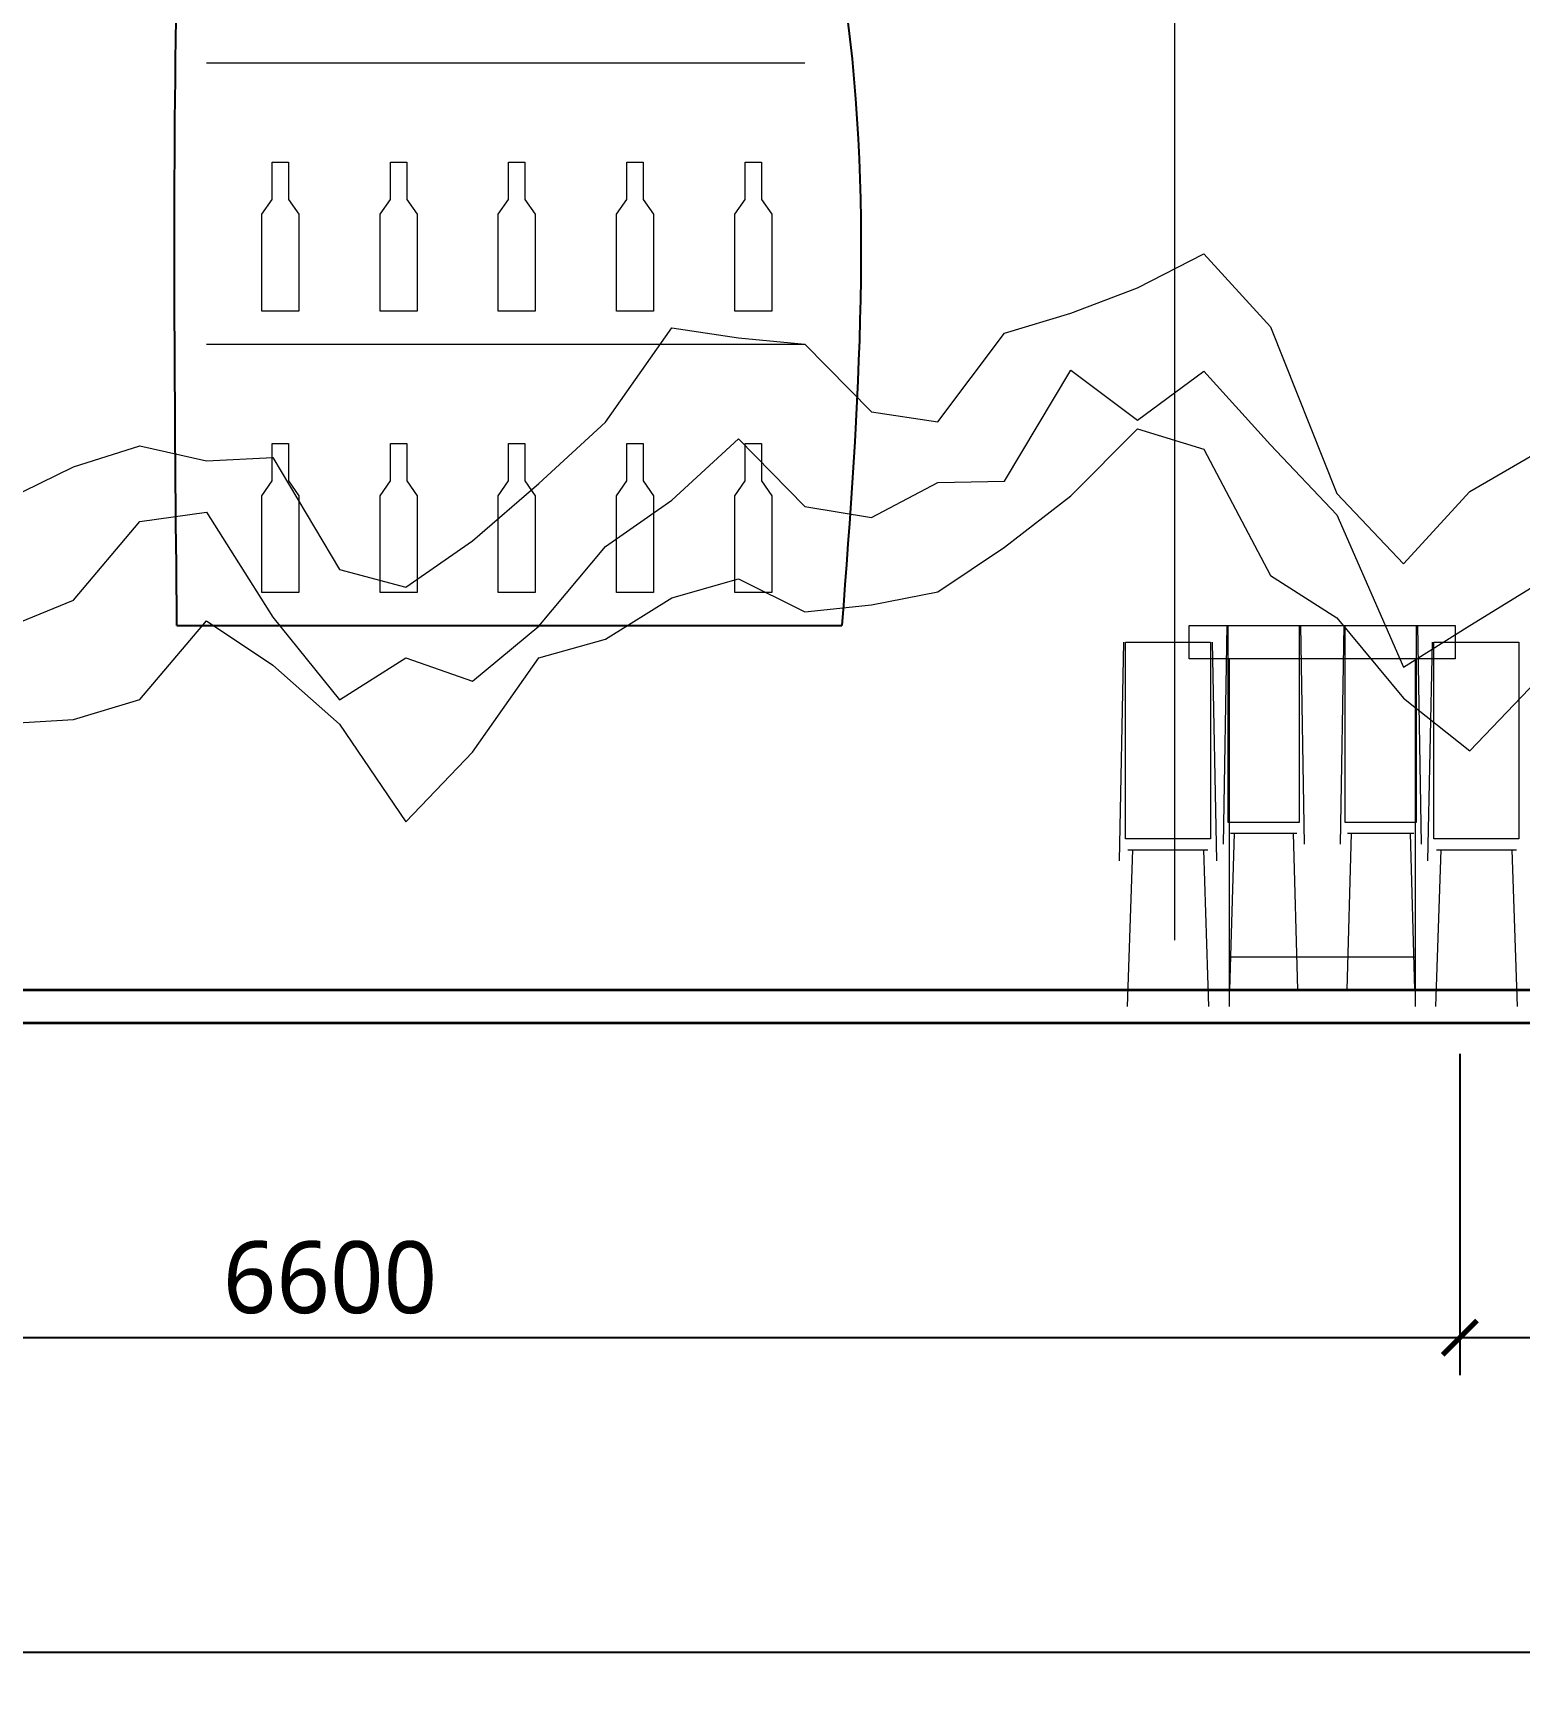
# Model space of a CAD drawing. Header units: millimetres. Extents: x -1800 to 33200, y -8500 to 38400.
# Drawn here: x 9033 to 13376, y -1948 to 2891 of the extents above; entities that cross this region are included whole.
import ezdxf

# ---------------------------------------------------------------- set-up
doc = ezdxf.new("R2010")
doc.units = ezdxf.units.MM
for name, color, linetype, lineweight in [('E-DIM', 7, 'Continuous', 13), ('E-EQUIPMENT', 4, 'Continuous', 13), ('E-FURNITURE', 7, 'Continuous', 18), ('E-GLASS', 4, 'Continuous', 13), ('E-LANDSCAPE', 8, 'Continuous', 9), ('E-OUTLINE', 7, 'Continuous', 35), ('E-WALL', 7, 'Continuous', 25)]:
    doc.layers.add(name, color=color, linetype=linetype, lineweight=lineweight)
doc.styles.add('CJK', font='NotoSansCJK-Regular.ttc')
doc.styles.add('OpenSansCondensed-Light', font='OpenSansCondensed-Light.ttf')
doc.dimstyles.new('EZDXF', dxfattribs={"dimtxt": 0.25, "dimasz": 0.175, "dimexe": 0.375, "dimexo": 0.125, "dimgap": 0.1, "dimtad": 1, "dimlfac": 100, "dimzin": 12, "dimdsep": 46, "dimtxsty": 'OpenSansCondensed-Light', "dimblk": 'ARCHTICK', "dimcen": 2.5, "dimazin": 3, "dimtfac": 0.5, "dimtmove": 2, "dimatfit": 3})

# ---------------------------------------------------------------- blocks, each defined once
blk = doc.blocks.new('_ARCHTICK')
at = {"color": 0, "linetype": 'BYBLOCK', "const_width": 0.15}
blk.add_lwpolyline([(-0.5, -0.5), (0.5, 0.5)], dxfattribs=at)

msp = doc.modelspace()

# ---------------------------------------------------------------- linework, layer by layer
at = {"layer": 'E-EQUIPMENT'}
for p, q in [((9539.1, 2804.9), (11287.3, 2804.9)), ((9539.1, 1982.8), (11287.3, 1982.8))]:
    msp.add_line(p, q, dxfattribs=at)
for points in [[(9701, 2079.5), (9701, 2362.4), (9731.2, 2405.9), (9731.2, 2514.8), (9778.7, 2514.8), (9778.7, 2405.9), (9808.9, 2362.4), (9808.9, 2079.5)], [(10046.3, 2079.5), (10046.3, 2362.4), (10076.5, 2405.9), (10076.5, 2514.8), (10124, 2514.8), (10124, 2405.9), (10154.2, 2362.4), (10154.2, 2079.5)], [(10391.6, 2079.5), (10391.6, 2362.4), (10421.8, 2405.9), (10421.8, 2514.8), (10469.3, 2514.8), (10469.3, 2405.9), (10499.5, 2362.4), (10499.5, 2079.5)], [(10736.9, 2079.5), (10736.9, 2362.4), (10767.1, 2405.9), (10767.1, 2514.8), (10814.6, 2514.8), (10814.6, 2405.9), (10844.8, 2362.4), (10844.8, 2079.5)], [(11082.2, 2079.5), (11082.2, 2362.4), (11112.5, 2405.9), (11112.5, 2514.8), (11159.9, 2514.8), (11159.9, 2405.9), (11190.1, 2362.4), (11190.1, 2079.5)], [(9701, 1257.4), (9701, 1540.3), (9731.2, 1583.8), (9731.2, 1692.6), (9778.7, 1692.6), (9778.7, 1583.8), (9808.9, 1540.3), (9808.9, 1257.4)], [(10046.3, 1257.4), (10046.3, 1540.3), (10076.5, 1583.8), (10076.5, 1692.6), (10124, 1692.6), (10124, 1583.8), (10154.2, 1540.3), (10154.2, 1257.4)], [(10391.6, 1257.4), (10391.6, 1540.3), (10421.8, 1583.8), (10421.8, 1692.6), (10469.3, 1692.6), (10469.3, 1583.8), (10499.5, 1540.3), (10499.5, 1257.4)], [(10736.9, 1257.4), (10736.9, 1540.3), (10767.1, 1583.8), (10767.1, 1692.6), (10814.6, 1692.6), (10814.6, 1583.8), (10844.8, 1540.3), (10844.8, 1257.4)], [(11082.2, 1257.4), (11082.2, 1540.3), (11112.5, 1583.8), (11112.5, 1692.6), (11159.9, 1692.6), (11159.9, 1583.8), (11190.1, 1540.3), (11190.1, 1257.4)]]:
    msp.add_lwpolyline(points, close=True, dxfattribs=at)
at = {"layer": 'E-FURNITURE'}
for p, q in [((12519.2, 1160.7), (12508.4, 522.3)), ((12735, 1160.7), (12745.8, 522.3)), ((12861, 1160.7), (12850.2, 522.3)), ((13076.8, 1160.7), (13087.6, 522.3)), ((12217.9, 1112.3), (12204.9, 473.9)), ((12476.9, 1112.3), (12489.8, 473.9)), ((13119.1, 1112.3), (13106.2, 473.9)), ((12526.1, 1063.9), (12526.1, 48.4)), ((13069.9, 1063.9), (13069.9, 48.4)), ((12540.7, 554.2), (12527.8, 96.7)), ((12529.9, 554.2), (12724.2, 554.2)), ((12713.4, 554.2), (12726.3, 96.7)), ((12882.6, 554.2), (12869.6, 96.7)), ((12871.8, 554.2), (13066, 554.2)), ((13055.2, 554.2), (13068.2, 96.7)), ((12243.8, 505.9), (12228.2, 48.4)), ((12230.8, 505.9), (12463.9, 505.9)), ((12451, 505.9), (12466.5, 48.4)), ((13145, 505.9), (13129.5, 48.4)), ((13132.1, 505.9), (13365.2, 505.9)), ((13352.2, 505.9), (13367.7, 48.4)), ((12526.1, 193.4), (13069.9, 193.4))]:
    msp.add_line(p, q, dxfattribs=at)
for points in [[(12409.5, 1160.7), (13186.5, 1160.7), (13186.5, 1063.9), (12409.5, 1063.9)], [(12523.5, 1160.7), (12730.7, 1160.7), (12730.7, 586.1), (12523.5, 586.1)], [(12865.3, 1160.7), (13072.5, 1160.7), (13072.5, 586.1), (12865.3, 586.1)], [(12223.1, 1112.3), (12471.7, 1112.3), (12471.7, 537.8), (12223.1, 537.8)], [(13124.3, 1112.3), (13372.9, 1112.3), (13372.9, 537.8), (13124.3, 537.8)]]:
    msp.add_lwpolyline(points, close=True, dxfattribs=at)
at = {"layer": 'E-GLASS'}
msp.add_line((12366.4, 4691), (12366.4, 241.8), dxfattribs=at)
at = {"layer": 'E-LANDSCAPE'}
for points in [[(8956.4, 1529.1), (9150.7, 1624.4), (9344.9, 1685.8), (9539.1, 1642), (9733.4, 1651.7), (9927.6, 1324.7), (10121.8, 1273), (10316.1, 1408.9), (10510.3, 1575.8), (10704.6, 1755.4), (10898.8, 2030.8), (11093, 2001.4), (11287.3, 1983.2), (11481.5, 1785.7), (11675.7, 1756), (11870, 2015.3), (12064.2, 2073.1), (12258.4, 2147.2), (12452.7, 2246.7), (12646.9, 2033.8), (12841.2, 1546.6), (13035.4, 1341.7), (13229.6, 1552.9), (13423.9, 1665.5)], [(8956.4, 1155.6), (9150.7, 1234.8), (9344.9, 1465.2), (9539.1, 1492.6), (9733.4, 1185.6), (9927.6, 943.8), (10121.8, 1066.6), (10316.1, 998.3), (10510.3, 1159.5), (10704.6, 1391.9), (10898.8, 1527.7), (11093, 1706.1), (11287.3, 1509), (11481.5, 1476.2), (11675.7, 1579.2), (11870, 1583), (12064.2, 1906.5), (12258.4, 1760.9), (12452.7, 1904.4), (12646.9, 1688.7), (12841.2, 1484.7), (13035.4, 1039.5), (13229.6, 1160.8), (13423.9, 1280.7)], [(8956.4, 874.7), (9150.7, 887), (9344.9, 944.7), (9539.1, 1174.8), (9733.4, 1045.4), (9927.6, 873.3), (10121.8, 588), (10316.1, 790.8), (10510.3, 1067.1), (10704.6, 1121.7), (10898.8, 1241.7), (11093, 1297.4), (11287.3, 1200.8), (11481.5, 1221.9), (11675.7, 1259.1), (11870, 1389.9), (12064.2, 1539.6), (12258.4, 1735.2), (12452.7, 1676.4), (12646.9, 1307.1), (12841.2, 1183.7), (13035.4, 948.9), (13229.6, 794.7), (13423.9, 998.9)]]:
    msp.add_lwpolyline(points, dxfattribs=at)
at = {"layer": 'E-OUTLINE'}
msp.add_line((0, 96.7), (32200, 96.7), dxfattribs=at)
msp.add_lwpolyline([(0, 5900), (32200, 5900), (32200, 0), (0, 0)], close=True, dxfattribs=at)
at = {"layer": 'E-WALL'}
msp.add_line((9452.8, 1160.7), (11395.2, 1160.7), dxfattribs=at)
msp.add_spline([(9452.8, 1160.7), (9452.8, 3046.7), (9625.5, 4255.7), (10078.7, 4836.1), (10510.3, 4787.7), (11071.4, 4110.7), (11395.2, 3046.7), (11395.2, 1160.7)], degree=3, dxfattribs=at)

# ---------------------------------------------------------------- dimensions: what is measured, and where the dimension line sits
at = {"layer": 'E-DIM'}
for base, p1, p2 in [((0, -1837.7), (0, 0), (32200, 0)), ((6600, -918.9), (6600, 0), (13200, 0)), ((13200, -918.9), (13200, 0), (19800, 0))]:
    msp.add_linear_dim(base=base, p1=p1, p2=p2, dimstyle='EZDXF', override={"dimtxt": 210, "dimasz": 100, "dimexe": 110, "dimexo": 90, "dimgap": 70, "dimtad": 1, "dimdec": 0, "dimlfac": 1, "dimtxsty": 'CJK'}, dxfattribs=at).render()

doc.saveas('drawing.dxf')
